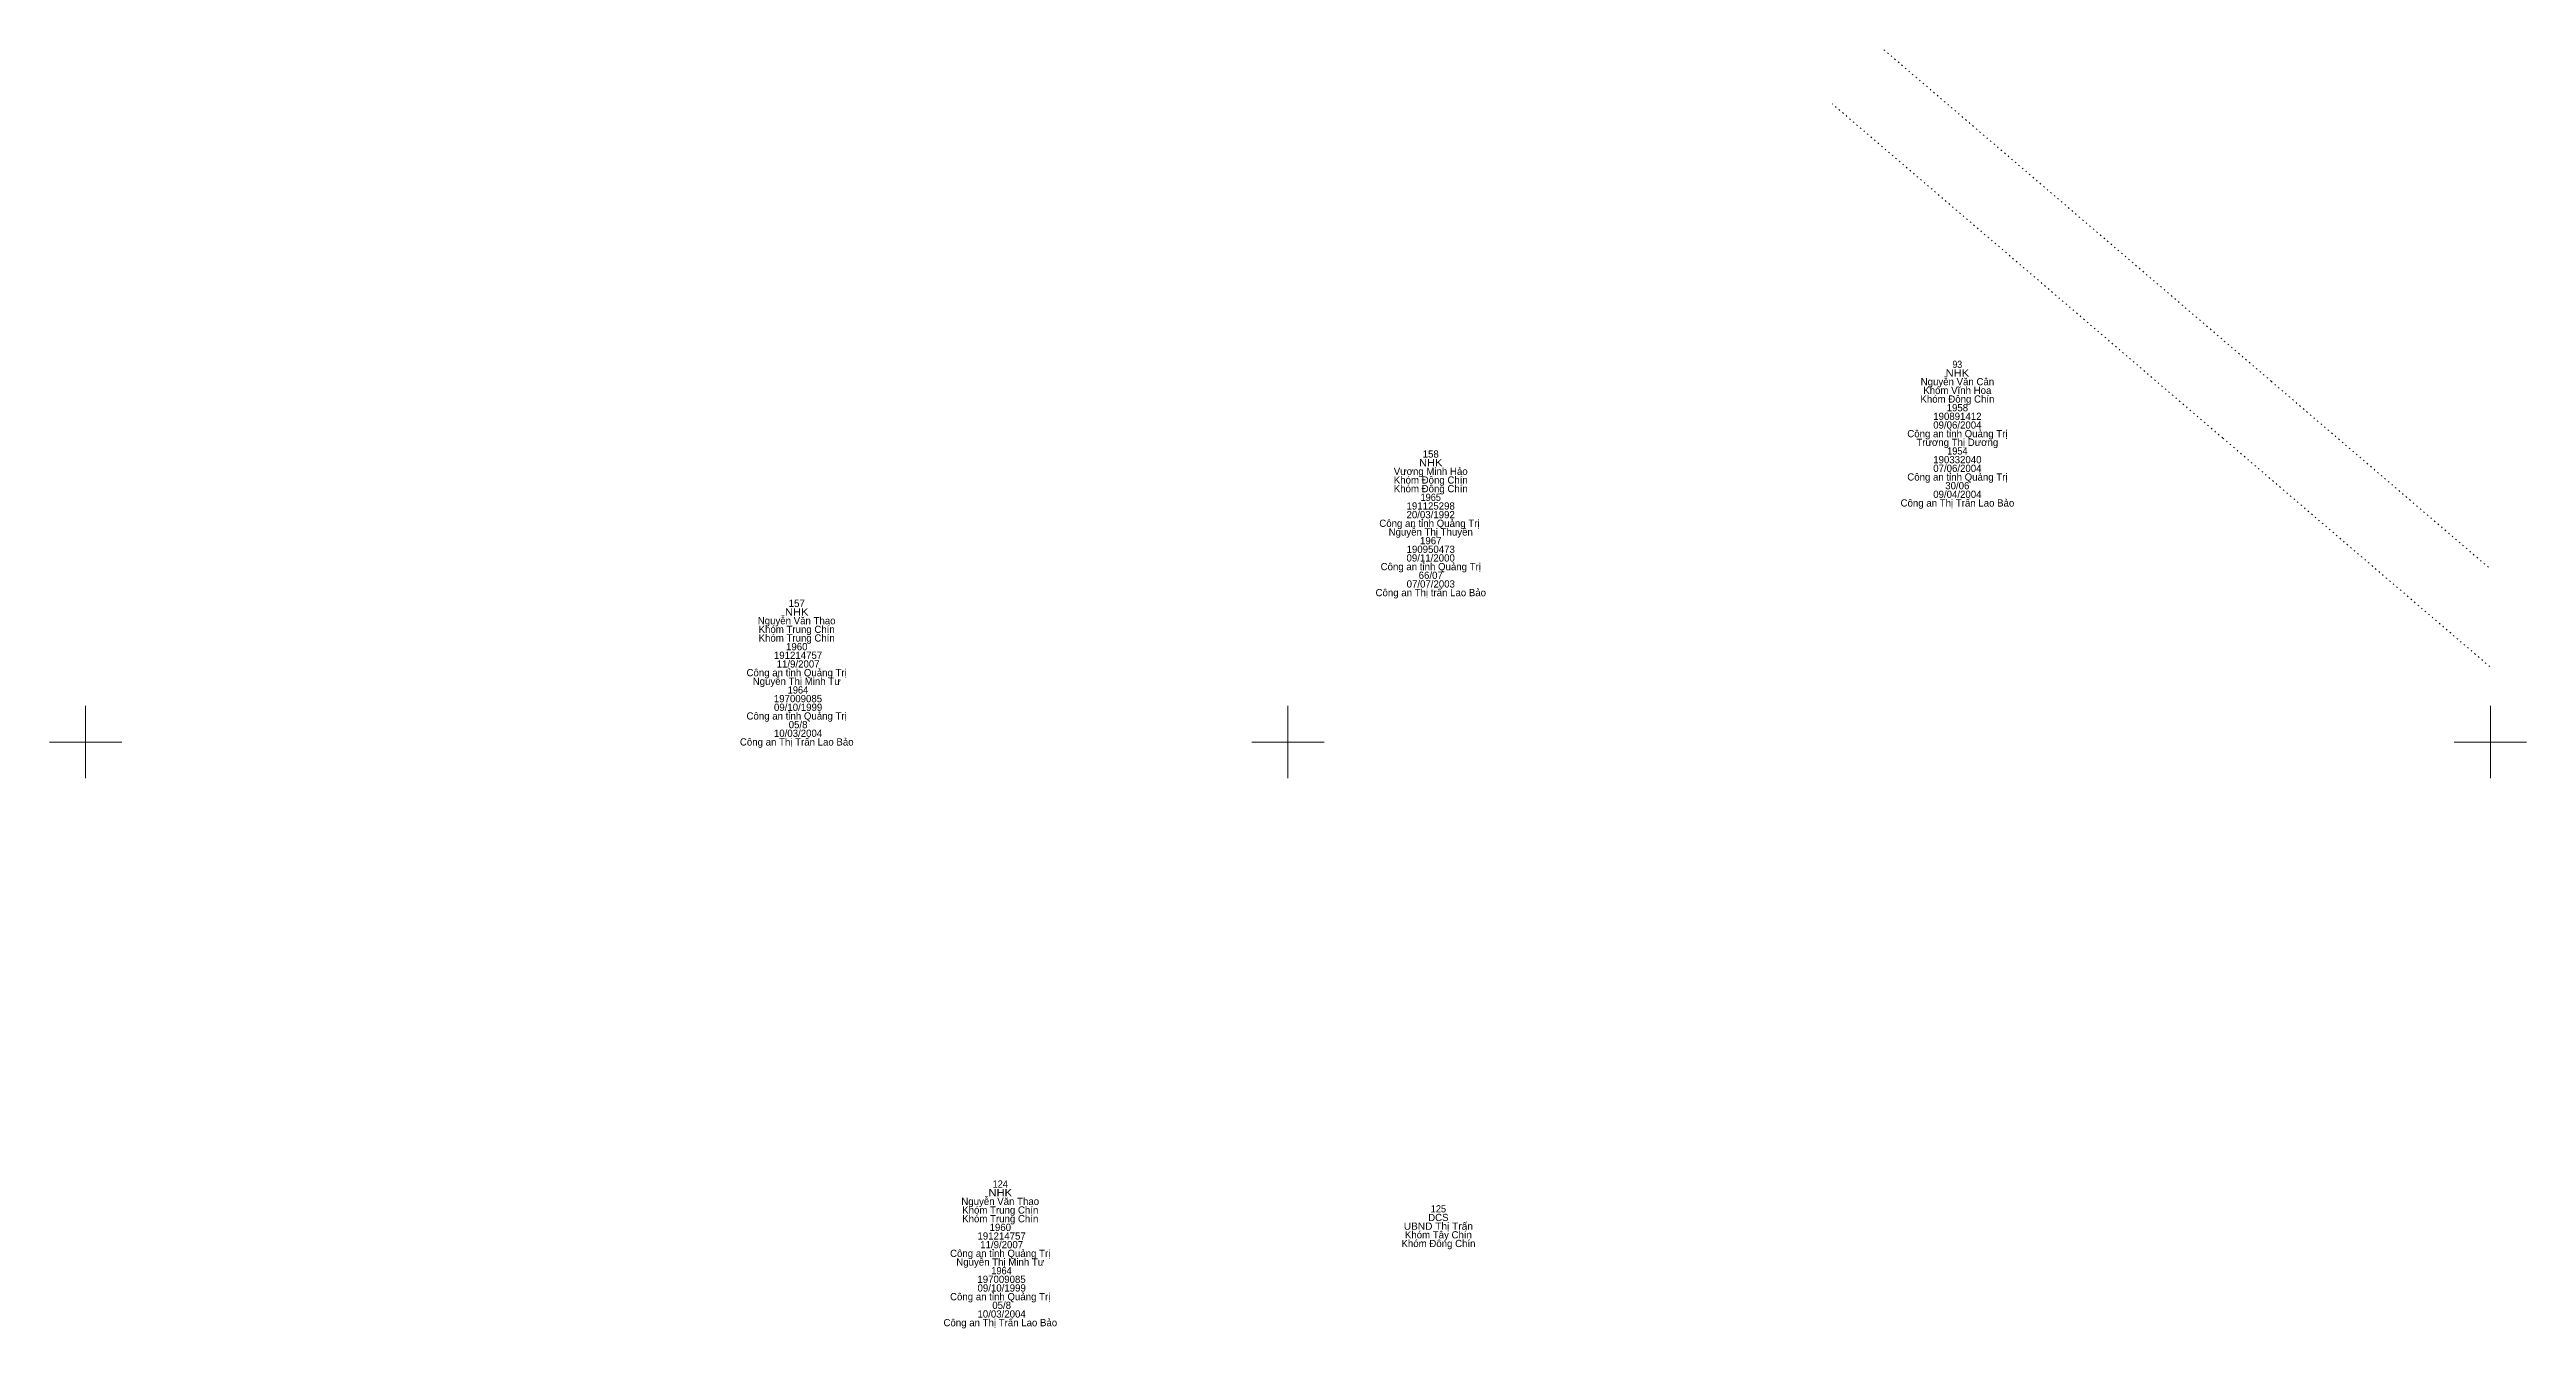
# Model space of a CAD drawing. Header units: metres. Extents: x 537880 to 538618, y 1836864 to 1837647.
# Drawn here: x 538297 to 538503, y 1837151.3 to 1837257.6 of the extents above; entities that cross this region are included whole.
import ezdxf
from ezdxf.enums import TextEntityAlignment as Align

# ---------------------------------------------------------------- set-up
doc = ezdxf.new("R2010")
doc.units = ezdxf.units.M
doc.header["$LTSCALE"] = 0.24
doc.linetypes.add('DOTTED', pattern=[1.5, 0.3, -1.2])
doc.layers.add('1', color=7, linetype='Continuous')
doc.layers.add('59', color=7, linetype='DOTTED', lineweight=13)
doc.layers.add('63', color=7, linetype='Continuous', lineweight=13)

msp = doc.modelspace()

# ---------------------------------------------------------------- linework, layer by layer
at = {"layer": '59'}
for p, q in [((538481.78, 1837229.98), (538449.54, 1837257.55)), ((538477.74, 1837225.26), (538445.25, 1837253.05)), ((538481.77, 1837229.98), (538500, 1837214.39)), ((538477.75, 1837225.26), (538500, 1837206.23))]:
    msp.add_line(p, q, dxfattribs=at)
at = {"layer": '63'}
for p, q in [((538300, 1837197), (538300, 1837203)), ((538400, 1837197), (538400, 1837203)), ((538500, 1837197), (538500, 1837203)), ((538297, 1837200), (538303, 1837200)), ((538397, 1837200), (538403, 1837200)), ((538497, 1837200), (538503, 1837200))]:
    msp.add_line(p, q, dxfattribs=at)

# ---------------------------------------------------------------- texts
at = {"layer": '1'}
for s, width, p in [('93', 0.9, (538455.665, 1837231.09)), ('NHK', 1.15, (538455.67, 1837230.37)), ('NHK', 1.15, (538411.87, 1837222.92)), ('1954', 0.95, (538455.67, 1837223.89)), ('1965', 0.95, (538411.87, 1837220.04)), ('NHK', 1.15, (538359.14, 1837210.51)), (' 1964', 0.95, (538359.14, 1837204.03)), ('NHK', 1.15, (538376.07, 1837162.25)), ('124', 0.95, (538376.07, 1837162.97)), ('UBND Thị Trấn', 1.05, (538412.505, 1837159.47)), ('125', 0.95, (538412.51, 1837160.91)), (' 1964', 0.95, (538376.07, 1837155.77))]:
    msp.add_text(s, height=0.6, dxfattribs=dict(at, width=width)).set_placement(p, align=Align.CENTER)
for s, p in [('Nguyễn Văn Cân', (538455.675, 1837229.65)), ('Khóm Vĩnh Hoa', (538455.665, 1837228.93)), ('Khóm Đông Chín', (538455.675, 1837228.21)), ('1958', (538455.67, 1837227.49)), ('Công an tỉnh Quảng Trị', (538455.675, 1837225.33)), ('09/06/2004', (538455.67, 1837226.05)), ('190891412', (538455.67, 1837226.77)), ('158', (538411.87, 1837223.64)), ('Trương Thị Dương', (538455.665, 1837224.61)), ('190332040', (538455.67, 1837223.17)), ('Vương Minh Hảo', (538411.87, 1837222.2)), ('Khóm Đông Chín', (538411.875, 1837221.48)), ('Khóm Đông Chín', (538411.875, 1837220.76)), ('Công an tỉnh Quảng Trị', (538455.675, 1837221.73)), ('07/06/2004', (538455.67, 1837222.45)), ('30/06', (538455.665, 1837221.01)), ('191125298', (538411.865, 1837219.32)), ('Công an Thị Trấn Lao Bảo', (538455.675, 1837219.57)), ('09/04/2004', (538455.67, 1837220.29)), ('Công an tỉnh Quảng Trị ', (538411.875, 1837217.88)), ('Nguyễn Thị Thuyên', (538411.87, 1837217.16)), ('20/03/1992', (538411.865, 1837218.6)), ('09/11/2000', (538411.865, 1837215)), ('190950473', (538411.87, 1837215.72)), ('1967', (538411.875, 1837216.44)), ('Công an tỉnh Quảng Trị', (538411.875, 1837214.28)), ('07/07/2003', (538411.875, 1837212.84)), ('66/07', (538411.87, 1837213.56)), ('157', (538359.145, 1837211.23)), ('Công an Thị trấn Lao Bảo', (538411.875, 1837212.12)), ('Nguyễn Văn Thao', (538359.135, 1837209.79)), ('Khóm Trung Chín', (538359.14, 1837209.07)), ('Khóm Trung Chín', (538359.14, 1837208.35)), (' 191214757', (538359.14, 1837206.91)), ('1960', (538359.145, 1837207.63)), (' Công an tỉnh Quảng Trị ', (538359.135, 1837205.47)), ('Nguyễn Thị Minh Tư', (538359.14, 1837204.75)), (' 11/9/2007', (538359.145, 1837206.19)), (' 09/10/1999', (538359.145, 1837202.59)), (' 197009085', (538359.135, 1837203.31)), (' Công an tỉnh Quảng Trị ', (538359.135, 1837201.87)), (' 10/03/2004', (538359.14, 1837200.43)), (' 05/8', (538359.145, 1837201.15)), ('Công an Thị Trấn Lao Bảo', (538359.145, 1837199.71)), ('Nguyễn Văn Thao', (538376.065, 1837161.53)), ('Khóm Trung Chín', (538376.07, 1837160.81)), ('Khóm Trung Chín', (538376.07, 1837160.09)), ('1960', (538376.075, 1837159.37)), ('DCS', (538412.505, 1837160.19)), (' Công an tỉnh Quảng Trị ', (538376.065, 1837157.21)), (' 191214757', (538376.07, 1837158.65)), (' 11/9/2007', (538376.075, 1837157.93)), ('Khóm Đông Chín', (538412.515, 1837158.03)), ('Khóm Tây Chín', (538412.51, 1837158.75)), ('Nguyễn Thị Minh Tư', (538376.07, 1837156.49)), (' 197009085', (538376.065, 1837155.05)), (' Công an tỉnh Quảng Trị ', (538376.065, 1837153.61)), (' 09/10/1999', (538376.075, 1837154.33)), (' 05/8', (538376.075, 1837152.89)), ('Công an Thị Trấn Lao Bảo', (538376.075, 1837151.45)), (' 10/03/2004', (538376.07, 1837152.17))]:
    msp.add_text(s, height=0.6, dxfattribs=at).set_placement(p, align=Align.CENTER)

doc.saveas('drawing.dxf')
